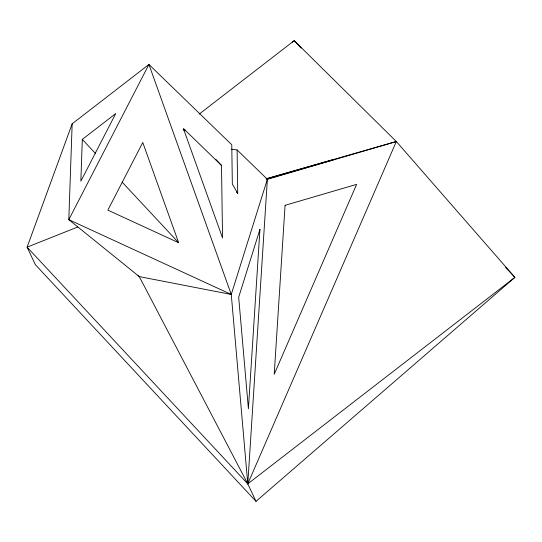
<?xml version="1.0" encoding="UTF-8"?>
<svg xmlns="http://www.w3.org/2000/svg" width="542" height="542" viewBox="0 0 542 542"><rect width="100%" height="100%" fill="white"/><g stroke="black" fill="none" stroke-linecap="round" stroke-linejoin="round"><path stroke-width="0.81" d="M231.305 149.253L237.098 149.931L237.714 193.311L232.328 184.084L231.773 144.768L148.928 64.464L72.161 123.806L68.807 219.659L139.267 276.596L247.782 483.871L256.007 501.35L514.9 277.355L396.331 141.523L294.218 40.65L199.151 114.145M82.309 139.396L80.853 181.17L115.771 113.529L82.309 139.396L95.582 153.63M505.679 267.47L514.9 277.355L247.782 483.871L267.375 179.28L237.098 149.931M247.782 483.871L231.271 294.469L267.375 179.28L396.331 141.523L247.782 483.871L27.1 247.159L72.161 123.806M292.301 42.303L294.218 40.65L301.135 48.062M77.94 226.915L27.1 247.159L35.325 264.645L256.007 501.35M266.84 179.178L333.554 159.646L266.095 178.948M266.21 178.752L396.331 141.523M183.176 129.951L185.689 130.249M231.271 294.469L68.807 219.659L148.928 64.464L231.271 294.469L139.267 276.596L138.122 275.37M178.657 242.735L107.844 210.127L142.77 142.485L178.657 242.735L122.119 182.092M221.509 165.459L183.365 128.488L222.538 237.904L221.509 165.459L215.811 159.348M236.569 192.078L237.714 193.311M259.943 229.395L248.405 408.763L238.683 297.226L259.943 229.395M285.072 205.323L274.205 374.292L356.609 184.375L285.072 205.323"/></g></svg>
